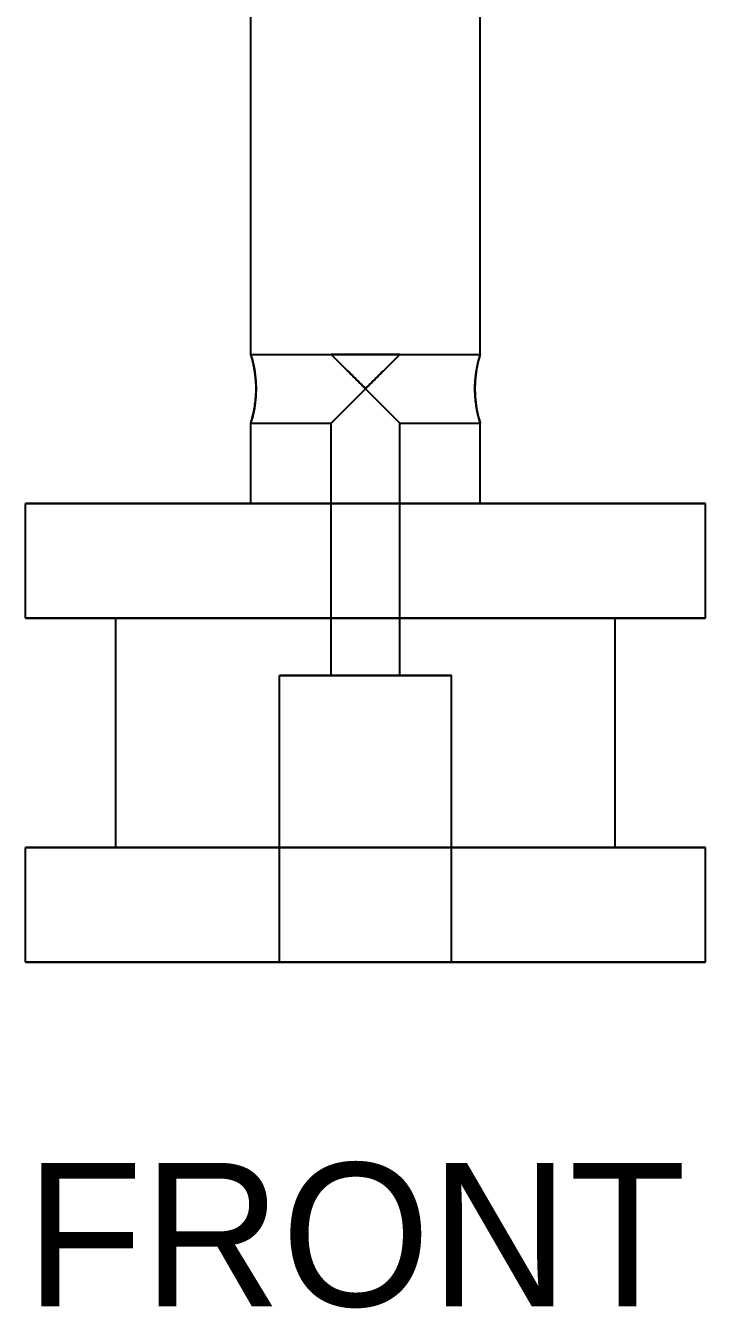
# Model space of a CAD drawing. Header units: millimetres. Extents: x 0 to 258, y -49 to 96.
# Drawn here: x 0 to 11.85, y -6.04 to 16.33 of the extents above; entities that cross this region are included whole.
import ezdxf

# ---------------------------------------------------------------- set-up
doc = ezdxf.new("R2010")
doc.units = ezdxf.units.MM
doc.layers.add('FRONT_HIDDEN', color=8, linetype='CONTINUOUS')
doc.layers.add('FRONT_VISIBLE', color=7, linetype='Continuous')

msp = doc.modelspace()

# ---------------------------------------------------------------- linework, layer by layer
at = {"layer": 'FRONT_HIDDEN'}
for points in [[(3.958, 10.478), (3.957, 10.483), (3.956, 10.488), (3.954, 10.494), (3.953, 10.499), (3.952, 10.504), (3.95, 10.51), (3.949, 10.515), (3.947, 10.52), (3.946, 10.526), (3.945, 10.531), (3.943, 10.536), (3.942, 10.542), (3.94, 10.547), (3.939, 10.552), (3.937, 10.558), (3.936, 10.563), (3.934, 10.568), (3.933, 10.574), (3.931, 10.579), (3.93, 10.584), (3.928, 10.589), (3.927, 10.595), (3.925, 10.6)], [(3.925, 10.6), (5.325, 10.6)], [(5.325, 10.6), (5.351, 10.574), (5.377, 10.548), (5.403, 10.522), (5.429, 10.496), (5.455, 10.47), (5.482, 10.443), (5.508, 10.417), (5.534, 10.391), (5.56, 10.365), (5.586, 10.339), (5.612, 10.313), (5.638, 10.287), (5.664, 10.261), (5.69, 10.235), (5.716, 10.209), (5.742, 10.183), (5.768, 10.157), (5.795, 10.13), (5.821, 10.104), (5.847, 10.078), (5.873, 10.052), (5.899, 10.026), (5.925, 10)], [(5.925, 10), (5.899, 10.026), (5.873, 10.052), (5.847, 10.078), (5.821, 10.104), (5.795, 10.13), (5.768, 10.157), (5.742, 10.183), (5.716, 10.209), (5.69, 10.235), (5.664, 10.261), (5.638, 10.287), (5.612, 10.313), (5.586, 10.339), (5.56, 10.365), (5.534, 10.391), (5.508, 10.417), (5.482, 10.443), (5.455, 10.47), (5.429, 10.496), (5.403, 10.522), (5.377, 10.548), (5.351, 10.574), (5.325, 10.6)], [(6.525, 10.6), (6.473, 10.6), (6.421, 10.6), (6.368, 10.6), (6.316, 10.6), (6.264, 10.6), (6.212, 10.6), (6.16, 10.6), (6.108, 10.6), (6.055, 10.6), (6.003, 10.6), (5.951, 10.6), (5.899, 10.6), (5.847, 10.6), (5.795, 10.6), (5.742, 10.6), (5.69, 10.6), (5.638, 10.6), (5.586, 10.6), (5.534, 10.6), (5.482, 10.6), (5.429, 10.6), (5.377, 10.6), (5.325, 10.6)], [(5.325, 10.6), (5.377, 10.6), (5.429, 10.6), (5.482, 10.6), (5.534, 10.6), (5.586, 10.6), (5.638, 10.6), (5.69, 10.6), (5.742, 10.6), (5.795, 10.6), (5.847, 10.6), (5.899, 10.6), (5.951, 10.6), (6.003, 10.6), (6.055, 10.6), (6.108, 10.6), (6.16, 10.6), (6.212, 10.6), (6.264, 10.6), (6.316, 10.6), (6.368, 10.6), (6.421, 10.6), (6.473, 10.6), (6.525, 10.6)], [(6.525, 10.6), (6.499, 10.574), (6.473, 10.548), (6.447, 10.522), (6.421, 10.496), (6.395, 10.47), (6.368, 10.443), (6.342, 10.417), (6.316, 10.391), (6.29, 10.365), (6.264, 10.339), (6.238, 10.313), (6.212, 10.287), (6.186, 10.261), (6.16, 10.235), (6.134, 10.209), (6.108, 10.183), (6.082, 10.157), (6.055, 10.13), (6.029, 10.104), (6.003, 10.078), (5.977, 10.052), (5.951, 10.026), (5.925, 10)], [(5.925, 10), (5.951, 10.026), (5.977, 10.052), (6.003, 10.078), (6.029, 10.104), (6.055, 10.13), (6.082, 10.157), (6.108, 10.183), (6.134, 10.209), (6.16, 10.235), (6.186, 10.261), (6.212, 10.287), (6.238, 10.313), (6.264, 10.339), (6.29, 10.365), (6.316, 10.391), (6.342, 10.417), (6.368, 10.443), (6.395, 10.47), (6.421, 10.496), (6.447, 10.522), (6.473, 10.548), (6.499, 10.574), (6.525, 10.6)], [(6.525, 10.6), (7.925, 10.6)], [(7.892, 10.478), (7.893, 10.483), (7.894, 10.488), (7.896, 10.494), (7.897, 10.499), (7.898, 10.504), (7.9, 10.51), (7.901, 10.515), (7.903, 10.52), (7.904, 10.526), (7.905, 10.531), (7.907, 10.536), (7.908, 10.542), (7.91, 10.547), (7.911, 10.552), (7.913, 10.558), (7.914, 10.563), (7.916, 10.568), (7.917, 10.574), (7.919, 10.579), (7.92, 10.584), (7.922, 10.589), (7.923, 10.595), (7.925, 10.6)], [(3.993, 10.305), (3.992, 10.312), (3.991, 10.318), (3.99, 10.325), (3.989, 10.331), (3.987, 10.338), (3.986, 10.344), (3.985, 10.35), (3.984, 10.357), (3.983, 10.363), (3.982, 10.37), (3.98, 10.376), (3.979, 10.382), (3.978, 10.389), (3.977, 10.395), (3.975, 10.401), (3.974, 10.408), (3.973, 10.414), (3.971, 10.42), (3.97, 10.427), (3.969, 10.433), (3.967, 10.44), (3.966, 10.446), (3.964, 10.452)], [(7.857, 10.305), (7.858, 10.312), (7.859, 10.318), (7.86, 10.325), (7.861, 10.331), (7.863, 10.338), (7.864, 10.344), (7.865, 10.35), (7.866, 10.357), (7.867, 10.363), (7.868, 10.37), (7.87, 10.376), (7.871, 10.382), (7.872, 10.389), (7.873, 10.395), (7.875, 10.401), (7.876, 10.408), (7.877, 10.414), (7.879, 10.42), (7.88, 10.427), (7.881, 10.433), (7.883, 10.44), (7.884, 10.446), (7.886, 10.452)], [(4.015, 10.099), (4.014, 10.106), (4.014, 10.112), (4.013, 10.119), (4.013, 10.125), (4.013, 10.132), (4.012, 10.138), (4.012, 10.145), (4.011, 10.151), (4.011, 10.157), (4.01, 10.164), (4.01, 10.17), (4.009, 10.177), (4.008, 10.183), (4.008, 10.19), (4.007, 10.196), (4.006, 10.203), (4.006, 10.209), (4.005, 10.216), (4.004, 10.222), (4.003, 10.228), (4.003, 10.235), (4.002, 10.241), (4.001, 10.248)], [(7.835, 10.099), (7.836, 10.106), (7.836, 10.112), (7.837, 10.119), (7.837, 10.125), (7.837, 10.132), (7.838, 10.138), (7.838, 10.145), (7.839, 10.151), (7.839, 10.157), (7.84, 10.164), (7.84, 10.17), (7.841, 10.177), (7.842, 10.183), (7.842, 10.19), (7.843, 10.196), (7.844, 10.203), (7.844, 10.209), (7.845, 10.216), (7.846, 10.222), (7.847, 10.228), (7.847, 10.235), (7.848, 10.241), (7.849, 10.248)], [(5.925, 10), (5.899, 9.974), (5.873, 9.948), (5.847, 9.922), (5.821, 9.896), (5.795, 9.87), (5.768, 9.843), (5.742, 9.817), (5.716, 9.791), (5.69, 9.765), (5.664, 9.739), (5.638, 9.713), (5.612, 9.687), (5.586, 9.661), (5.56, 9.635), (5.534, 9.609), (5.508, 9.583), (5.482, 9.557), (5.455, 9.53), (5.429, 9.504), (5.403, 9.478), (5.377, 9.452), (5.351, 9.426), (5.325, 9.4)], [(5.325, 9.4), (5.351, 9.426), (5.377, 9.452), (5.403, 9.478), (5.429, 9.504), (5.455, 9.53), (5.482, 9.557), (5.508, 9.583), (5.534, 9.609), (5.56, 9.635), (5.586, 9.661), (5.612, 9.687), (5.638, 9.713), (5.664, 9.739), (5.69, 9.765), (5.716, 9.791), (5.742, 9.817), (5.768, 9.843), (5.795, 9.87), (5.821, 9.896), (5.847, 9.922), (5.873, 9.948), (5.899, 9.974), (5.925, 10)], [(6.525, 9.4), (6.499, 9.426), (6.473, 9.452), (6.447, 9.478), (6.421, 9.504), (6.395, 9.53), (6.368, 9.557), (6.342, 9.583), (6.316, 9.609), (6.29, 9.635), (6.264, 9.661), (6.238, 9.687), (6.212, 9.713), (6.186, 9.739), (6.16, 9.765), (6.134, 9.791), (6.108, 9.817), (6.082, 9.843), (6.055, 9.87), (6.029, 9.896), (6.003, 9.922), (5.977, 9.948), (5.951, 9.974), (5.925, 10)], [(5.925, 10), (5.951, 9.974), (5.977, 9.948), (6.003, 9.922), (6.029, 9.896), (6.055, 9.87), (6.082, 9.843), (6.108, 9.817), (6.134, 9.791), (6.16, 9.765), (6.186, 9.739), (6.212, 9.713), (6.238, 9.687), (6.264, 9.661), (6.29, 9.635), (6.316, 9.609), (6.342, 9.583), (6.368, 9.557), (6.395, 9.53), (6.421, 9.504), (6.447, 9.478), (6.473, 9.452), (6.499, 9.426), (6.525, 9.4)], [(3.925, 9.4), (5.325, 9.4)], [(5.325, 5), (5.325, 9.4)], [(6.525, 5), (6.525, 9.4)], [(6.525, 9.4), (7.925, 9.4)], [(11.85, 8), (11.335, 8), (10.82, 8), (10.304, 8), (9.789, 8), (9.274, 8), (8.759, 8), (8.243, 8), (7.728, 8), (7.213, 8), (6.698, 8), (6.183, 8), (5.667, 8), (5.152, 8), (4.637, 8), (4.122, 8), (3.607, 8), (3.091, 8), (2.576, 8), (2.061, 8), (1.546, 8), (1.03, 8), (0.515, 8), (0, 8)], [(7.925, 8), (7.751, 8), (7.577, 8), (7.403, 8), (7.229, 8), (7.055, 8), (6.882, 8), (6.708, 8), (6.534, 8), (6.36, 8), (6.186, 8), (6.012, 8), (5.838, 8), (5.664, 8), (5.49, 8), (5.316, 8), (5.142, 8), (4.968, 8), (4.795, 8), (4.621, 8), (4.447, 8), (4.273, 8), (4.099, 8), (3.925, 8)], [(3.925, 8), (4.099, 8), (4.273, 8), (4.447, 8), (4.621, 8), (4.795, 8), (4.968, 8), (5.142, 8), (5.316, 8), (5.49, 8), (5.664, 8), (5.838, 8), (6.012, 8), (6.186, 8), (6.36, 8), (6.534, 8), (6.708, 8), (6.882, 8), (7.055, 8), (7.229, 8), (7.403, 8), (7.577, 8), (7.751, 8), (7.925, 8)], [(11.85, 6), (11.335, 6), (10.82, 6), (10.304, 6), (9.789, 6), (9.274, 6), (8.759, 6), (8.243, 6), (7.728, 6), (7.213, 6), (6.698, 6), (6.183, 6), (5.667, 6), (5.152, 6), (4.637, 6), (4.122, 6), (3.607, 6), (3.091, 6), (2.576, 6), (2.061, 6), (1.546, 6), (1.03, 6), (0.515, 6), (0, 6)], [(10.275, 6), (9.897, 6), (9.518, 6), (9.14, 6), (8.762, 6), (8.384, 6), (8.005, 6), (7.627, 6), (7.249, 6), (6.871, 6), (6.492, 6), (6.114, 6), (5.736, 6), (5.358, 6), (4.979, 6), (4.601, 6), (4.223, 6), (3.845, 6), (3.466, 6), (3.088, 6), (2.71, 6), (2.332, 6), (1.953, 6), (1.575, 6)], [(1.575, 6), (1.953, 6), (2.332, 6), (2.71, 6), (3.088, 6), (3.466, 6), (3.845, 6), (4.223, 6), (4.601, 6), (4.979, 6), (5.358, 6), (5.736, 6), (6.114, 6), (6.492, 6), (6.871, 6), (7.249, 6), (7.627, 6), (8.005, 6), (8.384, 6), (8.762, 6), (9.14, 6), (9.518, 6), (9.897, 6), (10.275, 6)], [(7.425, 5), (7.295, 5), (7.164, 5), (7.034, 5), (6.903, 5), (6.773, 5), (6.642, 5), (6.512, 5), (6.382, 5), (6.251, 5), (6.121, 5), (5.99, 5), (5.86, 5), (5.729, 5), (5.599, 5), (5.468, 5), (5.338, 5), (5.208, 5), (5.077, 5), (4.947, 5), (4.816, 5), (4.686, 5), (4.555, 5), (4.425, 5)], [(4.425, 5), (4.555, 5), (4.686, 5), (4.816, 5), (4.947, 5), (5.077, 5), (5.208, 5), (5.338, 5), (5.468, 5), (5.599, 5), (5.729, 5), (5.86, 5), (5.99, 5), (6.121, 5), (6.251, 5), (6.382, 5), (6.512, 5), (6.642, 5), (6.773, 5), (6.903, 5), (7.034, 5), (7.164, 5), (7.295, 5), (7.425, 5)], [(4.425, 0), (4.425, 5)], [(6.525, 5), (6.473, 5), (6.421, 5), (6.368, 5), (6.316, 5), (6.264, 5), (6.212, 5), (6.16, 5), (6.108, 5), (6.055, 5), (6.003, 5), (5.951, 5), (5.899, 5), (5.847, 5), (5.795, 5), (5.742, 5), (5.69, 5), (5.638, 5), (5.586, 5), (5.534, 5), (5.482, 5), (5.429, 5), (5.377, 5), (5.325, 5)], [(5.325, 5), (5.377, 5), (5.429, 5), (5.482, 5), (5.534, 5), (5.586, 5), (5.638, 5), (5.69, 5), (5.742, 5), (5.795, 5), (5.847, 5), (5.899, 5), (5.951, 5), (6.003, 5), (6.055, 5), (6.108, 5), (6.16, 5), (6.212, 5), (6.264, 5), (6.316, 5), (6.368, 5), (6.421, 5), (6.473, 5), (6.525, 5)], [(7.425, 0), (7.425, 5)], [(11.85, 2), (11.335, 2), (10.82, 2), (10.304, 2), (9.789, 2), (9.274, 2), (8.759, 2), (8.243, 2), (7.728, 2), (7.213, 2), (6.698, 2), (6.183, 2), (5.667, 2), (5.152, 2), (4.637, 2), (4.122, 2), (3.607, 2), (3.091, 2), (2.576, 2), (2.061, 2), (1.546, 2), (1.03, 2), (0.515, 2), (0, 2)], [(10.275, 2), (9.897, 2), (9.518, 2), (9.14, 2), (8.762, 2), (8.384, 2), (8.005, 2), (7.627, 2), (7.249, 2), (6.871, 2), (6.492, 2), (6.114, 2), (5.736, 2), (5.358, 2), (4.979, 2), (4.601, 2), (4.223, 2), (3.845, 2), (3.466, 2), (3.088, 2), (2.71, 2), (2.332, 2), (1.953, 2), (1.575, 2)], [(1.575, 2), (1.953, 2), (2.332, 2), (2.71, 2), (3.088, 2), (3.466, 2), (3.845, 2), (4.223, 2), (4.601, 2), (4.979, 2), (5.358, 2), (5.736, 2), (6.114, 2), (6.492, 2), (6.871, 2), (7.249, 2), (7.627, 2), (8.005, 2), (8.384, 2), (8.762, 2), (9.14, 2), (9.518, 2), (9.897, 2), (10.275, 2)], [(11.85, 0), (11.335, 0), (10.82, 0), (10.304, 0), (9.789, 0), (9.274, 0), (8.759, 0), (8.243, 0), (7.728, 0), (7.213, 0), (6.698, 0), (6.183, 0), (5.667, 0), (5.152, 0), (4.637, 0), (4.122, 0), (3.607, 0), (3.091, 0), (2.576, 0), (2.061, 0), (1.546, 0), (1.03, 0), (0.515, 0), (0, 0)], [(7.425, 0), (7.295, 0), (7.164, 0), (7.034, 0), (6.903, 0), (6.773, 0), (6.642, 0), (6.512, 0), (6.382, 0), (6.251, 0), (6.121, 0), (5.99, 0), (5.86, 0), (5.729, 0), (5.599, 0), (5.468, 0), (5.338, 0), (5.208, 0), (5.077, 0), (4.947, 0), (4.816, 0), (4.686, 0), (4.555, 0), (4.425, 0)], [(4.425, 0), (4.555, 0), (4.686, 0), (4.816, 0), (4.947, 0), (5.077, 0), (5.208, 0), (5.338, 0), (5.468, 0), (5.599, 0), (5.729, 0), (5.86, 0), (5.99, 0), (6.121, 0), (6.251, 0), (6.382, 0), (6.512, 0), (6.642, 0), (6.773, 0), (6.903, 0), (7.034, 0), (7.164, 0), (7.295, 0), (7.425, 0)]]:
    msp.add_lwpolyline(points, dxfattribs=at)
at = {"layer": 'FRONT_VISIBLE'}
for points in [[(3.925, 10.6), (3.925, 38.7)], [(7.925, 10.6), (7.925, 38.7)], [(3.925, 10.6), (3.94, 10.549), (3.953, 10.498), (3.966, 10.446), (3.977, 10.395), (3.987, 10.343), (3.995, 10.29), (4.002, 10.238), (4.008, 10.185), (4.013, 10.132), (4.015, 10.079), (4.017, 10.026), (4.017, 9.974), (4.015, 9.921), (4.013, 9.868), (4.008, 9.815), (4.002, 9.762), (3.995, 9.71), (3.987, 9.657), (3.977, 9.605), (3.966, 9.554), (3.953, 9.502), (3.94, 9.451), (3.925, 9.4)], [(7.925, 10.6), (7.91, 10.549), (7.897, 10.498), (7.884, 10.446), (7.873, 10.395), (7.863, 10.343), (7.855, 10.29), (7.848, 10.238), (7.842, 10.185), (7.837, 10.132), (7.835, 10.079), (7.833, 10.026), (7.833, 9.974), (7.835, 9.921), (7.837, 9.868), (7.842, 9.815), (7.848, 9.762), (7.855, 9.71), (7.863, 9.657), (7.873, 9.605), (7.884, 9.554), (7.897, 9.502), (7.91, 9.451), (7.925, 9.4)], [(3.964, 10.452), (3.964, 10.453), (3.964, 10.454), (3.963, 10.456), (3.963, 10.457), (3.963, 10.458), (3.963, 10.459), (3.962, 10.46), (3.962, 10.461), (3.962, 10.462), (3.962, 10.463), (3.961, 10.464), (3.961, 10.465), (3.961, 10.467), (3.961, 10.468), (3.96, 10.469), (3.96, 10.47), (3.96, 10.471), (3.96, 10.472), (3.959, 10.473), (3.959, 10.474), (3.959, 10.475), (3.959, 10.476), (3.958, 10.478)], [(4.001, 10.248), (4.001, 10.25), (4, 10.253), (4, 10.255), (4, 10.258), (3.999, 10.26), (3.999, 10.263), (3.999, 10.265), (3.998, 10.268), (3.998, 10.27), (3.998, 10.273), (3.997, 10.275), (3.997, 10.278), (3.997, 10.28), (3.996, 10.283), (3.996, 10.285), (3.996, 10.288), (3.995, 10.29), (3.995, 10.293), (3.994, 10.295), (3.994, 10.298), (3.994, 10.3), (3.993, 10.303), (3.993, 10.305)], [(7.849, 10.248), (7.849, 10.25), (7.85, 10.253), (7.85, 10.255), (7.85, 10.258), (7.851, 10.26), (7.851, 10.263), (7.851, 10.265), (7.852, 10.268), (7.852, 10.27), (7.852, 10.273), (7.853, 10.275), (7.853, 10.278), (7.853, 10.28), (7.854, 10.283), (7.854, 10.285), (7.854, 10.288), (7.855, 10.29), (7.855, 10.293), (7.856, 10.295), (7.856, 10.298), (7.856, 10.3), (7.857, 10.303), (7.857, 10.305)], [(7.886, 10.452), (7.886, 10.453), (7.886, 10.454), (7.887, 10.456), (7.887, 10.457), (7.887, 10.458), (7.887, 10.459), (7.888, 10.46), (7.888, 10.461), (7.888, 10.462), (7.888, 10.463), (7.889, 10.464), (7.889, 10.465), (7.889, 10.467), (7.889, 10.468), (7.89, 10.469), (7.89, 10.47), (7.89, 10.471), (7.89, 10.472), (7.891, 10.473), (7.891, 10.474), (7.891, 10.475), (7.891, 10.476), (7.892, 10.478)], [(3.925, 9.4), (3.934, 9.43), (3.942, 9.459), (3.95, 9.489), (3.957, 9.519), (3.965, 9.549), (3.971, 9.579), (3.977, 9.609), (3.983, 9.639), (3.989, 9.67), (3.994, 9.7), (3.998, 9.73), (4.002, 9.761), (4.006, 9.792), (4.009, 9.822), (4.011, 9.853), (4.014, 9.884), (4.015, 9.914), (4.016, 9.945), (4.017, 9.976), (4.017, 10.007), (4.017, 10.038), (4.016, 10.068), (4.015, 10.099)], [(7.925, 9.4), (7.916, 9.43), (7.908, 9.459), (7.9, 9.489), (7.893, 9.519), (7.885, 9.549), (7.879, 9.579), (7.873, 9.609), (7.867, 9.639), (7.861, 9.67), (7.856, 9.7), (7.852, 9.73), (7.848, 9.761), (7.844, 9.792), (7.841, 9.822), (7.839, 9.853), (7.836, 9.884), (7.835, 9.914), (7.834, 9.945), (7.833, 9.976), (7.833, 10.007), (7.833, 10.038), (7.834, 10.068), (7.835, 10.099)], [(3.925, 8), (3.925, 9.4)], [(7.925, 8), (7.925, 9.4)], [(0, 8), (0.515, 8), (1.03, 8), (1.546, 8), (2.061, 8), (2.576, 8), (3.091, 8), (3.607, 8), (4.122, 8), (4.637, 8), (5.152, 8), (5.667, 8), (6.183, 8), (6.698, 8), (7.213, 8), (7.728, 8), (8.243, 8), (8.759, 8), (9.274, 8), (9.789, 8), (10.304, 8), (10.82, 8), (11.335, 8), (11.85, 8)], [(0, 6), (0, 8)], [(11.85, 6), (11.85, 8)], [(0, 6), (0.515, 6), (1.03, 6), (1.546, 6), (2.061, 6), (2.576, 6), (3.091, 6), (3.607, 6), (4.122, 6), (4.637, 6), (5.152, 6), (5.667, 6), (6.183, 6), (6.698, 6), (7.213, 6), (7.728, 6), (8.243, 6), (8.759, 6), (9.274, 6), (9.789, 6), (10.304, 6), (10.82, 6), (11.335, 6), (11.85, 6)], [(1.575, 2), (1.575, 6)], [(10.275, 2), (10.275, 6)], [(0, 2), (0.515, 2), (1.03, 2), (1.546, 2), (2.061, 2), (2.576, 2), (3.091, 2), (3.607, 2), (4.122, 2), (4.637, 2), (5.152, 2), (5.667, 2), (6.183, 2), (6.698, 2), (7.213, 2), (7.728, 2), (8.243, 2), (8.759, 2), (9.274, 2), (9.789, 2), (10.304, 2), (10.82, 2), (11.335, 2), (11.85, 2)], [(0, 0), (0, 2)], [(11.85, 0), (11.85, 2)], [(0, 0), (0.515, 0), (1.03, 0), (1.546, 0), (2.061, 0), (2.576, 0), (3.091, 0), (3.607, 0), (4.122, 0), (4.637, 0), (5.152, 0), (5.667, 0), (6.183, 0), (6.698, 0), (7.213, 0), (7.728, 0), (8.243, 0), (8.759, 0), (9.274, 0), (9.789, 0), (10.304, 0), (10.82, 0), (11.335, 0), (11.85, 0)]]:
    msp.add_lwpolyline(points, dxfattribs=at)

# ---------------------------------------------------------------- texts
msp.add_text('FRONT', height=2.5, dxfattribs=at).set_placement((0, -6))

doc.saveas('drawing.dxf')
